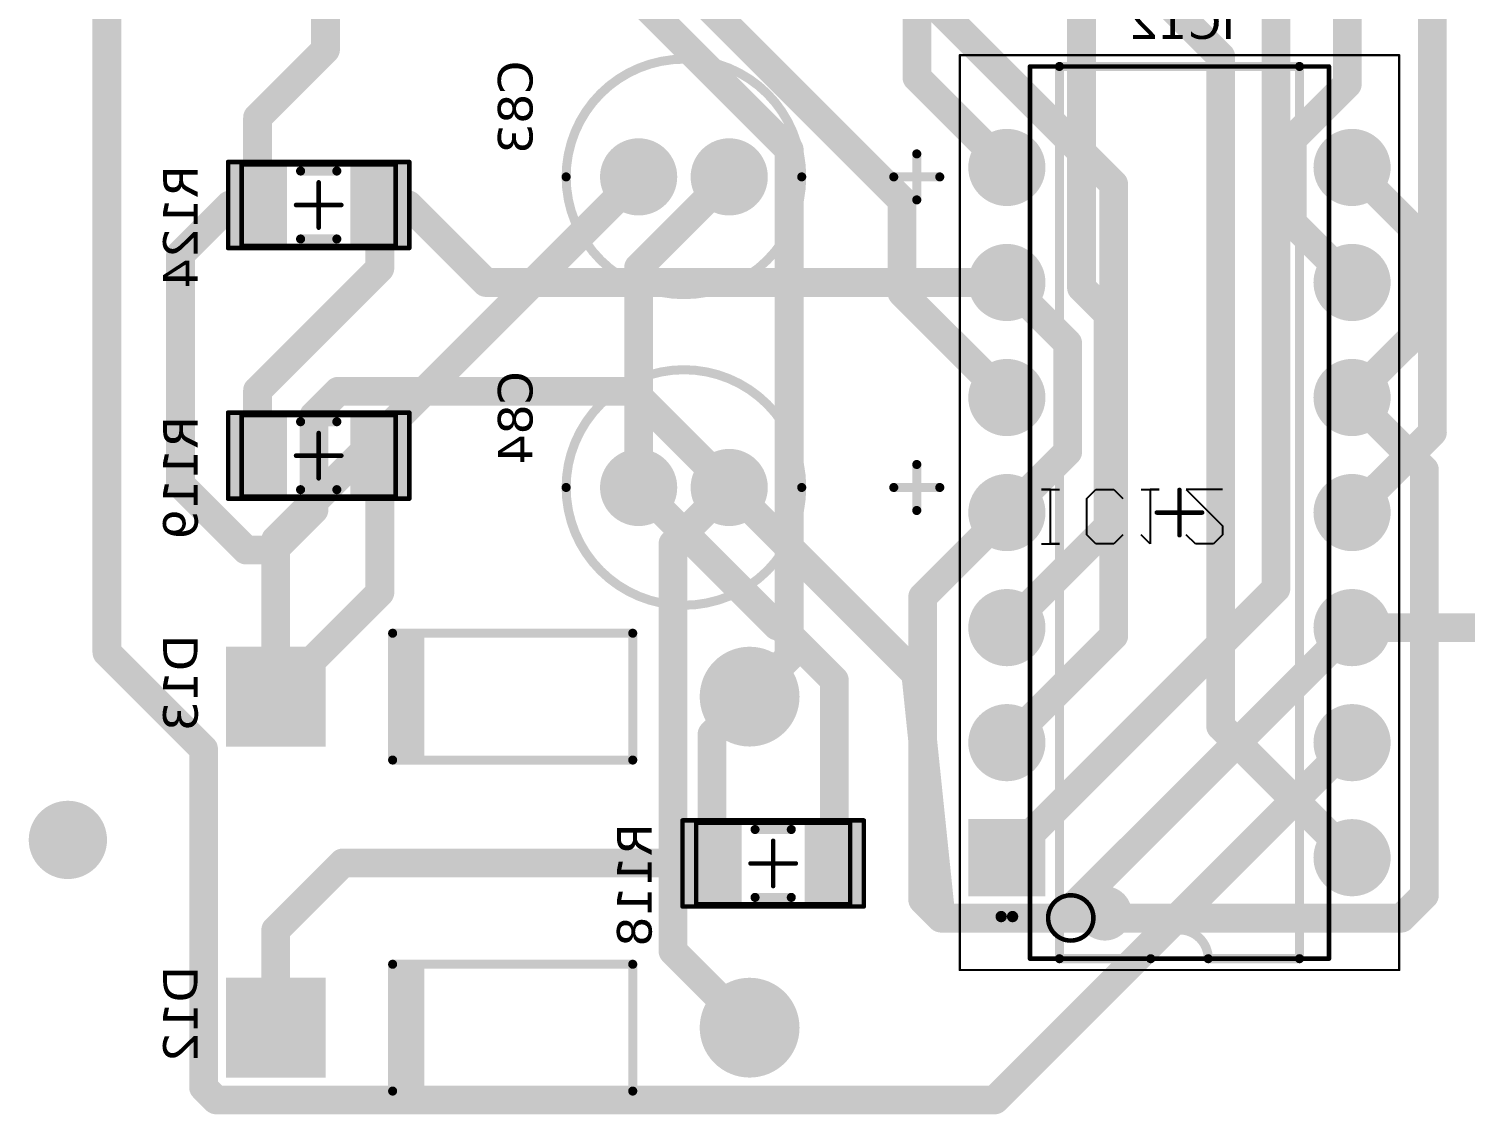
# Model space of a CAD drawing. Header units: millimetres. Extents: x 28 to 434, y 70 to 207.
# Drawn here: x 361.24 to 392.95, y 70.25 to 94.21 of the extents above; entities that cross this region are included whole.
import ezdxf

# ---------------------------------------------------------------- set-up
doc = ezdxf.new("R2010")
doc.units = ezdxf.units.MM
doc.header["$LTSCALE"] = 0.5
doc.layers.get('0').update_dxf_attribs({"color": 250})
for name, color, linetype in [('BottomLayer', 5, 'Continuous'), ('BottomSolder', 6, 'Continuous'), ('Mechanical1', 6, 'Continuous'), ('Mechanical13', 56, 'Continuous'), ('Mechanical15', 56, 'Continuous'), ('MultiLayer', 9, 'Continuous'), ('TopLayer', 1, 'Continuous'), ('TopOverlay', 2, 'Continuous'), ('TopPaste', 8, 'Continuous'), ('TopSolder', 216, 'Continuous')]:
    doc.layers.add(name, color=color, linetype=linetype)
doc.styles.get("Standard").update_dxf_attribs({"font": 'verdana.ttf'})

# ---------------------------------------------------------------- blocks, each defined once
blk = doc.blocks.new('C1206_13')
at = {"layer": 'Mechanical13', "const_width": 0.1}
for points in [[(-1.7, 0.9), (1.7, 0.9)], [(-1.7, 0.9), (-1.7, -0.9)], [(1.7, 0.9), (1.7, -0.9)], [(-1.7, -0.9), (1.7, -0.9)]]:
    blk.add_lwpolyline(points, dxfattribs=at)
at = {"layer": 'Mechanical13', "const_width": 0.05}
for points in [[(-1.725, 0.9, 1), (-1.675, 0.9, 1)], [(-1.725, 0.9, 1), (-1.675, 0.9, 1)], [(1.675, 0.9, 1), (1.725, 0.9, 1)], [(1.675, 0.9, 1), (1.725, 0.9, 1)], [(-1.725, -0.9, 1), (-1.675, -0.9, 1)], [(-1.725, -0.9, 1), (-1.675, -0.9, 1)], [(1.675, -0.9, 1), (1.725, -0.9, 1)], [(1.675, -0.9, 1), (1.725, -0.9, 1)]]:
    blk.add_lwpolyline(points, format="xyb", close=True, dxfattribs=at)
at = {"layer": 'Mechanical15', "const_width": 0.1}
for points in [[(-2, 0.95), (2, 0.95)], [(-2, 0.95), (-2, -0.95)], [(2, 0.95), (2, -0.95)], [(0, 0.5), (0, -0.5)], [(-0.5, 0), (0.5, 0)], [(-2, -0.95), (2, -0.95)]]:
    blk.add_lwpolyline(points, dxfattribs=at)
at = {"layer": 'Mechanical15', "const_width": 0.05}
for points in [[(-2.025, 0.95, 1), (-1.975, 0.95, 1)], [(-2.025, 0.95, 1), (-1.975, 0.95, 1)], [(1.975, 0.95, 1), (2.025, 0.95, 1)], [(1.975, 0.95, 1), (2.025, 0.95, 1)], [(-0.025, 0.5, 1), (0.025, 0.5, 1)], [(-0.525, 0, 1), (-0.475, 0, 1)], [(0.475, 0, 1), (0.525, 0, 1)], [(-0.025, -0.5, 1), (0.025, -0.5, 1)], [(-2.025, -0.95, 1), (-1.975, -0.95, 1)], [(-2.025, -0.95, 1), (-1.975, -0.95, 1)], [(1.975, -0.95, 1), (2.025, -0.95, 1)], [(1.975, -0.95, 1), (2.025, -0.95, 1)]]:
    blk.add_lwpolyline(points, format="xyb", close=True, dxfattribs=at)
at = {"layer": 'TopLayer'}
for points in [[(-0.8, -0.85), (-0.8, 0.85), (-1.9, -0.85), (-1.9, 0.85)], [(1.9, -0.85), (1.9, 0.85), (0.8, -0.85), (0.8, 0.85)]]:
    blk.add_solid(points, dxfattribs=at)
at = {"layer": 'TopOverlay', "const_width": 0.2}
for points in [[(-0.4, 0.75), (0.4, 0.75)], [(-0.4, -0.75), (0.4, -0.75)]]:
    blk.add_lwpolyline(points, dxfattribs=at)
at = {"layer": 'TopOverlay', "const_width": 0.1}
for points in [[(-0.45, 0.75, 1), (-0.35, 0.75, 1)], [(0.35, 0.75, 1), (0.45, 0.75, 1)], [(-0.45, -0.75, 1), (-0.35, -0.75, 1)], [(0.35, -0.75, 1), (0.45, -0.75, 1)]]:
    blk.add_lwpolyline(points, format="xyb", close=True, dxfattribs=at)
at = {"layer": 'TopPaste'}
for points in [[(-0.8, -0.85), (-0.8, 0.85), (-1.9, -0.85), (-1.9, 0.85)], [(1.9, -0.85), (1.9, 0.85), (0.8, -0.85), (0.8, 0.85)]]:
    blk.add_solid(points, dxfattribs=at)
at = {"layer": 'TopSolder'}
for points in [[(-0.698, -0.952), (-0.698, 0.952), (-2.002, -0.952), (-2.002, 0.952)], [(2.002, -0.952), (2.002, 0.952), (0.698, -0.952), (0.698, 0.952)]]:
    blk.add_solid(points, dxfattribs=at)
blk = doc.blocks.new('C1206_18')
at = {"layer": 'Mechanical13', "const_width": 0.1}
for points in [[(-1.7, 0.9), (1.7, 0.9)], [(-1.7, 0.9), (-1.7, -0.9)], [(1.7, 0.9), (1.7, -0.9)], [(-1.7, -0.9), (1.7, -0.9)]]:
    blk.add_lwpolyline(points, dxfattribs=at)
at = {"layer": 'Mechanical13', "const_width": 0.05}
for points in [[(-1.725, 0.9, 1), (-1.675, 0.9, 1)], [(-1.725, 0.9, 1), (-1.675, 0.9, 1)], [(1.675, 0.9, 1), (1.725, 0.9, 1)], [(1.675, 0.9, 1), (1.725, 0.9, 1)], [(-1.725, -0.9, 1), (-1.675, -0.9, 1)], [(-1.725, -0.9, 1), (-1.675, -0.9, 1)], [(1.675, -0.9, 1), (1.725, -0.9, 1)], [(1.675, -0.9, 1), (1.725, -0.9, 1)]]:
    blk.add_lwpolyline(points, format="xyb", close=True, dxfattribs=at)
at = {"layer": 'Mechanical15', "const_width": 0.1}
for points in [[(-2, 0.95), (2, 0.95)], [(-2, 0.95), (-2, -0.95)], [(2, 0.95), (2, -0.95)], [(0, 0.5), (0, -0.5)], [(-0.5, 0), (0.5, 0)], [(-2, -0.95), (2, -0.95)]]:
    blk.add_lwpolyline(points, dxfattribs=at)
at = {"layer": 'Mechanical15', "const_width": 0.05}
for points in [[(-2.025, 0.95, 1), (-1.975, 0.95, 1)], [(-2.025, 0.95, 1), (-1.975, 0.95, 1)], [(1.975, 0.95, 1), (2.025, 0.95, 1)], [(1.975, 0.95, 1), (2.025, 0.95, 1)], [(-0.025, 0.5, 1), (0.025, 0.5, 1)], [(-0.525, 0, 1), (-0.475, 0, 1)], [(0.475, 0, 1), (0.525, 0, 1)], [(-0.025, -0.5, 1), (0.025, -0.5, 1)], [(-2.025, -0.95, 1), (-1.975, -0.95, 1)], [(-2.025, -0.95, 1), (-1.975, -0.95, 1)], [(1.975, -0.95, 1), (2.025, -0.95, 1)], [(1.975, -0.95, 1), (2.025, -0.95, 1)]]:
    blk.add_lwpolyline(points, format="xyb", close=True, dxfattribs=at)
at = {"layer": 'TopLayer'}
for points in [[(-0.8, -0.85), (-0.8, 0.85), (-1.9, -0.85), (-1.9, 0.85)], [(1.9, -0.85), (1.9, 0.85), (0.8, -0.85), (0.8, 0.85)]]:
    blk.add_solid(points, dxfattribs=at)
at = {"layer": 'TopOverlay', "const_width": 0.2}
for points in [[(-0.4, 0.75), (0.4, 0.75)], [(-0.4, -0.75), (0.4, -0.75)]]:
    blk.add_lwpolyline(points, dxfattribs=at)
at = {"layer": 'TopOverlay', "const_width": 0.1}
for points in [[(-0.45, 0.75, 1), (-0.35, 0.75, 1)], [(0.35, 0.75, 1), (0.45, 0.75, 1)], [(-0.45, -0.75, 1), (-0.35, -0.75, 1)], [(0.35, -0.75, 1), (0.45, -0.75, 1)]]:
    blk.add_lwpolyline(points, format="xyb", close=True, dxfattribs=at)
at = {"layer": 'TopPaste'}
for points in [[(-0.8, -0.85), (-0.8, 0.85), (-1.9, -0.85), (-1.9, 0.85)], [(1.9, -0.85), (1.9, 0.85), (0.8, -0.85), (0.8, 0.85)]]:
    blk.add_solid(points, dxfattribs=at)
at = {"layer": 'TopSolder'}
for points in [[(-0.698, -0.952), (-0.698, 0.952), (-2.002, -0.952), (-2.002, 0.952)], [(2.002, -0.952), (2.002, 0.952), (0.698, -0.952), (0.698, 0.952)]]:
    blk.add_solid(points, dxfattribs=at)
blk = doc.blocks.new('C1206_19')
at = {"layer": 'Mechanical13', "const_width": 0.1}
for points in [[(1.7, 0.9), (-1.7, 0.9)], [(-1.7, -0.9), (-1.7, 0.9)], [(1.7, -0.9), (1.7, 0.9)], [(1.7, -0.9), (-1.7, -0.9)]]:
    blk.add_lwpolyline(points, dxfattribs=at)
at = {"layer": 'Mechanical13', "const_width": 0.05}
for points in [[(-1.725, 0.9, 1), (-1.675, 0.9, 1)], [(-1.725, 0.9, 1), (-1.675, 0.9, 1)], [(1.675, 0.9, 1), (1.725, 0.9, 1)], [(1.675, 0.9, 1), (1.725, 0.9, 1)], [(-1.725, -0.9, 1), (-1.675, -0.9, 1)], [(-1.725, -0.9, 1), (-1.675, -0.9, 1)], [(1.675, -0.9, 1), (1.725, -0.9, 1)], [(1.675, -0.9, 1), (1.725, -0.9, 1)]]:
    blk.add_lwpolyline(points, format="xyb", close=True, dxfattribs=at)
at = {"layer": 'Mechanical15', "const_width": 0.1}
for points in [[(2, 0.95), (-2, 0.95)], [(-2, -0.95), (-2, 0.95)], [(2, -0.95), (2, 0.95)], [(0, -0.5), (0, 0.5)], [(0.5, 0), (-0.5, 0)], [(2, -0.95), (-2, -0.95)]]:
    blk.add_lwpolyline(points, dxfattribs=at)
at = {"layer": 'Mechanical15', "const_width": 0.05}
for points in [[(-2.025, 0.95, 1), (-1.975, 0.95, 1)], [(-2.025, 0.95, 1), (-1.975, 0.95, 1)], [(1.975, 0.95, 1), (2.025, 0.95, 1)], [(1.975, 0.95, 1), (2.025, 0.95, 1)], [(-0.025, 0.5, 1), (0.025, 0.5, 1)], [(-0.525, 0, 1), (-0.475, 0, 1)], [(0.475, 0, 1), (0.525, 0, 1)], [(-0.025, -0.5, 1), (0.025, -0.5, 1)], [(-2.025, -0.95, 1), (-1.975, -0.95, 1)], [(-2.025, -0.95, 1), (-1.975, -0.95, 1)], [(1.975, -0.95, 1), (2.025, -0.95, 1)], [(1.975, -0.95, 1), (2.025, -0.95, 1)]]:
    blk.add_lwpolyline(points, format="xyb", close=True, dxfattribs=at)
at = {"layer": 'TopLayer'}
for points in [[(-0.8, -0.85), (-0.8, 0.85), (-1.9, -0.85), (-1.9, 0.85)], [(1.9, -0.85), (1.9, 0.85), (0.8, -0.85), (0.8, 0.85)]]:
    blk.add_solid(points, dxfattribs=at)
at = {"layer": 'TopOverlay', "const_width": 0.2}
for points in [[(0.4, 0.75), (-0.4, 0.75)], [(0.4, -0.75), (-0.4, -0.75)]]:
    blk.add_lwpolyline(points, dxfattribs=at)
at = {"layer": 'TopOverlay', "const_width": 0.1}
for points in [[(-0.45, 0.75, 1), (-0.35, 0.75, 1)], [(0.35, 0.75, 1), (0.45, 0.75, 1)], [(-0.45, -0.75, 1), (-0.35, -0.75, 1)], [(0.35, -0.75, 1), (0.45, -0.75, 1)]]:
    blk.add_lwpolyline(points, format="xyb", close=True, dxfattribs=at)
at = {"layer": 'TopPaste'}
for points in [[(-0.8, -0.85), (-0.8, 0.85), (-1.9, -0.85), (-1.9, 0.85)], [(1.9, -0.85), (1.9, 0.85), (0.8, -0.85), (0.8, 0.85)]]:
    blk.add_solid(points, dxfattribs=at)
at = {"layer": 'TopSolder'}
for points in [[(-0.698, -0.952), (-0.698, 0.952), (-2.002, -0.952), (-2.002, 0.952)], [(2.002, -0.952), (2.002, 0.952), (0.698, -0.952), (0.698, 0.952)]]:
    blk.add_solid(points, dxfattribs=at)
blk = doc.blocks.new('OPAMP_LM339_67')
at = {"layer": 'BottomLayer', "const_width": 0.75}
for points in [[(3.435, 7.62, 1), (4.185, 7.62, 1)], [(-4.185, 5.08, 1), (-3.435, 5.08, 1)], [(3.435, 5.08, 1), (4.185, 5.08, 1)], [(-4.185, 2.54, 1), (-3.435, 2.54, 1)], [(3.435, 2.54, 1), (4.185, 2.54, 1)], [(-4.185, 0, 1), (-3.435, 0, 1)], [(3.435, 0, 1), (4.185, 0, 1)], [(-4.185, -2.54, 1), (-3.435, -2.54, 1)], [(3.435, -2.54, 1), (4.185, -2.54, 1)], [(-4.185, -5.08, 1), (-3.435, -5.08, 1)], [(3.435, -5.08, 1), (4.185, -5.08, 1)], [(-4.185, -7.62, 1), (-3.435, -7.62, 1)], [(3.435, -7.62, 1), (4.185, -7.62, 1)]]:
    blk.add_lwpolyline(points, format="xyb", close=True, dxfattribs=at)
at = {"layer": 'BottomLayer'}
blk.add_solid([(-4.56, 6.87), (-3.06, 6.87), (-4.56, 8.37), (-3.06, 8.37)], dxfattribs=at)
at = {"layer": 'BottomSolder', "const_width": 0.852}
for points in [[(3.384, 7.62, 1), (4.236, 7.62, 1)], [(-4.236, 5.08, 1), (-3.384, 5.08, 1)], [(3.384, 5.08, 1), (4.236, 5.08, 1)], [(-4.236, 2.54, 1), (-3.384, 2.54, 1)], [(3.384, 2.54, 1), (4.236, 2.54, 1)], [(-4.236, 0, 1), (-3.384, 0, 1)], [(3.384, 0, 1), (4.236, 0, 1)], [(-4.236, -2.54, 1), (-3.384, -2.54, 1)], [(3.384, -2.54, 1), (4.236, -2.54, 1)], [(-4.236, -5.08, 1), (-3.384, -5.08, 1)], [(3.384, -5.08, 1), (4.236, -5.08, 1)], [(-4.236, -7.62, 1), (-3.384, -7.62, 1)], [(3.384, -7.62, 1), (4.236, -7.62, 1)]]:
    blk.add_lwpolyline(points, format="xyb", close=True, dxfattribs=at)
at = {"layer": 'BottomSolder'}
blk.add_solid([(-4.662, 6.768), (-2.958, 6.768), (-4.662, 8.472), (-2.958, 8.472)], dxfattribs=at)
at = {"layer": 'Mechanical1'}
for p, q in [((-3.048, 0.692), (-2.648, 0.692)), ((-2.648, 0.692), (-2.848, 0.692)), ((-2.848, 0.692), (-2.848, -0.508)), ((-1.848, 0.692), (-2.048, 0.492)), ((-1.449, 0.692), (-1.848, 0.692)), ((-1.249, 0.492), (-1.449, 0.692)), ((-0.649, 0.692), (-0.849, 0.492)), ((-0.649, -0.508), (-0.649, 0.692)), ((0.351, 0.692), (0.151, 0.492)), ((0.751, 0.692), (0.351, 0.692)), ((0.951, 0.492), (0.751, 0.692)), ((-2.048, 0.492), (-2.048, -0.308)), ((0.951, 0.292), (0.951, 0.492)), ((0.151, -0.508), (0.951, 0.292)), ((-2.048, -0.308), (-1.848, -0.508)), ((-1.449, -0.508), (-1.249, -0.308)), ((-2.848, -0.508), (-3.048, -0.508)), ((-3.048, -0.508), (-2.648, -0.508)), ((-1.848, -0.508), (-1.449, -0.508)), ((-0.849, -0.508), (-0.449, -0.508)), ((-0.449, -0.508), (-0.649, -0.508)), ((0.951, -0.508), (0.151, -0.508))]:
    blk.add_line(p, q, dxfattribs=at)
at = {"layer": 'Mechanical13', "const_width": 0.1}
for points in [[(3.3, 9.85), (-3.3, 9.85)], [(-3.3, -9.85), (-3.3, 9.85)], [(3.3, -9.85), (3.3, 9.85)], [(3.3, -9.85), (-3.3, -9.85)]]:
    blk.add_lwpolyline(points, dxfattribs=at)
at = {"layer": 'Mechanical13'}
for points, const_width in [([(-3.325, 9.85, 1), (-3.275, 9.85, 1)], 0.05), ([(-3.325, 9.85, 1), (-3.275, 9.85, 1)], 0.05), ([(3.275, 9.85, 1), (3.325, 9.85, 1)], 0.05), ([(3.275, 9.85, 1), (3.325, 9.85, 1)], 0.05), ([(-1.9, 8.95, 1), (-2.9, 8.95, 1)], 0.1), ([(-2.925, 8.95, 1), (-2.875, 8.95, 1)], 0.05), ([(-1.925, 8.95, 1), (-1.875, 8.95, 1)], 0.05), ([(-3.325, -9.85, 1), (-3.275, -9.85, 1)], 0.05), ([(-3.325, -9.85, 1), (-3.275, -9.85, 1)], 0.05), ([(3.275, -9.85, 1), (3.325, -9.85, 1)], 0.05), ([(3.275, -9.85, 1), (3.325, -9.85, 1)], 0.05)]:
    blk.add_lwpolyline(points, format="xyb", close=True, dxfattribs=dict(at, const_width=const_width))
at = {"layer": 'Mechanical15'}
for points, const_width in [([(4.85, 10.1), (-4.85, 10.1)], 0.05), ([(-4.85, -10.1), (-4.85, 10.1)], 0.05), ([(4.85, -10.1), (4.85, 10.1)], 0.05), ([(0, -0.5), (0, 0.5)], 0.1), ([(0.5, 0), (-0.5, 0)], 0.1), ([(4.85, -10.1), (-4.85, -10.1)], 0.05)]:
    blk.add_lwpolyline(points, dxfattribs=dict(at, const_width=const_width))
for points, const_width in [([(-4.862, 10.1, 1), (-4.837, 10.1, 1)], 0.025), ([(-4.862, 10.1, 1), (-4.837, 10.1, 1)], 0.025), ([(4.837, 10.1, 1), (4.862, 10.1, 1)], 0.025), ([(4.837, 10.1, 1), (4.862, 10.1, 1)], 0.025), ([(-0.025, 0.5, 1), (0.025, 0.5, 1)], 0.05), ([(-0.525, 0, 1), (-0.475, 0, 1)], 0.05), ([(0.475, 0, 1), (0.525, 0, 1)], 0.05), ([(-0.025, -0.5, 1), (0.025, -0.5, 1)], 0.05), ([(-4.862, -10.1, 1), (-4.837, -10.1, 1)], 0.025), ([(-4.862, -10.1, 1), (-4.837, -10.1, 1)], 0.025), ([(4.837, -10.1, 1), (4.862, -10.1, 1)], 0.025), ([(4.837, -10.1, 1), (4.862, -10.1, 1)], 0.025)]:
    blk.add_lwpolyline(points, format="xyb", close=True, dxfattribs=dict(at, const_width=const_width))
at = {"layer": 'MultiLayer', "const_width": 0.75}
for points in [[(3.435, 7.62, 1), (4.185, 7.62, 1)], [(-4.185, 5.08, 1), (-3.435, 5.08, 1)], [(3.435, 5.08, 1), (4.185, 5.08, 1)], [(-4.185, 2.54, 1), (-3.435, 2.54, 1)], [(3.435, 2.54, 1), (4.185, 2.54, 1)], [(-4.185, 0, 1), (-3.435, 0, 1)], [(3.435, 0, 1), (4.185, 0, 1)], [(-4.185, -2.54, 1), (-3.435, -2.54, 1)], [(3.435, -2.54, 1), (4.185, -2.54, 1)], [(-4.185, -5.08, 1), (-3.435, -5.08, 1)], [(3.435, -5.08, 1), (4.185, -5.08, 1)], [(-4.185, -7.62, 1), (-3.435, -7.62, 1)], [(3.435, -7.62, 1), (4.185, -7.62, 1)]]:
    blk.add_lwpolyline(points, format="xyb", close=True, dxfattribs=at)
at = {"layer": 'MultiLayer'}
blk.add_solid([(-4.56, 6.87), (-3.06, 6.87), (-4.56, 8.37), (-3.06, 8.37)], dxfattribs=at)
at = {"layer": 'TopLayer', "const_width": 0.75}
for points in [[(3.435, 7.62, 1), (4.185, 7.62, 1)], [(-4.185, 5.08, 1), (-3.435, 5.08, 1)], [(3.435, 5.08, 1), (4.185, 5.08, 1)], [(-4.185, 2.54, 1), (-3.435, 2.54, 1)], [(3.435, 2.54, 1), (4.185, 2.54, 1)], [(-4.185, 0, 1), (-3.435, 0, 1)], [(3.435, 0, 1), (4.185, 0, 1)], [(-4.185, -2.54, 1), (-3.435, -2.54, 1)], [(3.435, -2.54, 1), (4.185, -2.54, 1)], [(-4.185, -5.08, 1), (-3.435, -5.08, 1)], [(3.435, -5.08, 1), (4.185, -5.08, 1)], [(-4.185, -7.62, 1), (-3.435, -7.62, 1)], [(3.435, -7.62, 1), (4.185, -7.62, 1)]]:
    blk.add_lwpolyline(points, format="xyb", close=True, dxfattribs=at)
at = {"layer": 'TopLayer'}
blk.add_solid([(-4.56, 6.87), (-3.06, 6.87), (-4.56, 8.37), (-3.06, 8.37)], dxfattribs=at)
at = {"layer": 'TopOverlay', "const_width": 0.2}
for points in [[(-0.635, 9.85), (-2.65, 9.85)], [(-2.65, -9.85), (-2.65, 9.85)], [(2.65, 9.85), (0.635, 9.85)], [(2.65, -9.85), (2.65, 9.85)], [(2.65, -9.85), (-2.65, -9.85)]]:
    blk.add_lwpolyline(points, dxfattribs=at)
at = {"layer": 'TopOverlay'}
for points, const_width in [([(-2.7, 9.85, 1), (-2.6, 9.85, 1)], 0.1), ([(-2.7, 9.85, 1), (-2.6, 9.85, 1)], 0.1), ([(-0.685, 9.85, 1), (-0.585, 9.85, 1)], 0.1), ([(-0.685, 9.85, 1), (-0.585, 9.85, 1)], 0.1), ([(0.585, 9.85, 1), (0.685, 9.85, 1)], 0.1), ([(0.585, 9.85, 1), (0.685, 9.85, 1)], 0.1), ([(2.6, 9.85, 1), (2.7, 9.85, 1)], 0.1), ([(2.6, 9.85, 1), (2.7, 9.85, 1)], 0.1), ([(-1.35, 8.85, 1), (-1.95, 8.85, 1)], 0.6), ([(-3.685, 8.92, 1), (-3.935, 8.92, 1)], 0.25), ([(-3.998, 8.92, 1), (-3.873, 8.92, 1)], 0.125), ([(-3.747, 8.92, 1), (-3.622, 8.92, 1)], 0.125), ([(-2.1, 8.85, 1), (-1.8, 8.85, 1)], 0.3), ([(-1.5, 8.85, 1), (-1.2, 8.85, 1)], 0.3), ([(-2.7, -9.85, 1), (-2.6, -9.85, 1)], 0.1), ([(-2.7, -9.85, 1), (-2.6, -9.85, 1)], 0.1), ([(2.6, -9.85, 1), (2.7, -9.85, 1)], 0.1), ([(2.6, -9.85, 1), (2.7, -9.85, 1)], 0.1)]:
    blk.add_lwpolyline(points, format="xyb", close=True, dxfattribs=dict(at, const_width=const_width))
at = {"layer": 'TopOverlay', "const_width": 0.2}
blk.add_lwpolyline([(0.635, 9.85, -1), (-0.635, 9.85)], format="xyb", dxfattribs=at)
at = {"layer": 'TopSolder', "const_width": 0.852}
for points in [[(3.384, 7.62, 1), (4.236, 7.62, 1)], [(-4.236, 5.08, 1), (-3.384, 5.08, 1)], [(3.384, 5.08, 1), (4.236, 5.08, 1)], [(-4.236, 2.54, 1), (-3.384, 2.54, 1)], [(3.384, 2.54, 1), (4.236, 2.54, 1)], [(-4.236, 0, 1), (-3.384, 0, 1)], [(3.384, 0, 1), (4.236, 0, 1)], [(-4.236, -2.54, 1), (-3.384, -2.54, 1)], [(3.384, -2.54, 1), (4.236, -2.54, 1)], [(-4.236, -5.08, 1), (-3.384, -5.08, 1)], [(3.384, -5.08, 1), (4.236, -5.08, 1)], [(-4.236, -7.62, 1), (-3.384, -7.62, 1)], [(3.384, -7.62, 1), (4.236, -7.62, 1)]]:
    blk.add_lwpolyline(points, format="xyb", close=True, dxfattribs=at)
at = {"layer": 'TopSolder'}
blk.add_solid([(-4.662, 6.768), (-2.958, 6.768), (-4.662, 8.472), (-2.958, 8.472)], dxfattribs=at)
blk = doc.blocks.new('DO_41_77')
at = {"layer": 'BottomLayer', "const_width": 1}
blk.add_lwpolyline([(-5.73, 0, 1), (-4.73, 0, 1)], format="xyb", close=True, dxfattribs=at)
at = {"layer": 'BottomLayer'}
blk.add_solid([(4.23, -1), (6.23, -1), (4.23, 1), (6.23, 1)], dxfattribs=at)
at = {"layer": 'BottomSolder', "const_width": 1.102}
blk.add_lwpolyline([(-5.781, 0, 1), (-4.679, 0, 1)], format="xyb", close=True, dxfattribs=at)
at = {"layer": 'BottomSolder'}
blk.add_solid([(4.128, -1.102), (6.332, -1.102), (4.128, 1.102), (6.332, 1.102)], dxfattribs=at)
at = {"layer": 'MultiLayer', "const_width": 1}
blk.add_lwpolyline([(-5.73, 0, 1), (-4.73, 0, 1)], format="xyb", close=True, dxfattribs=at)
at = {"layer": 'MultiLayer'}
blk.add_solid([(4.23, -1), (6.23, -1), (4.23, 1), (6.23, 1)], dxfattribs=at)
at = {"layer": 'TopLayer', "const_width": 1}
blk.add_lwpolyline([(-5.73, 0, 1), (-4.73, 0, 1)], format="xyb", close=True, dxfattribs=at)
at = {"layer": 'TopLayer'}
blk.add_solid([(4.23, -1), (6.23, -1), (4.23, 1), (6.23, 1)], dxfattribs=at)
at = {"layer": 'TopOverlay', "const_width": 0.2}
for points in [[(-2.65, 1.4), (-2.65, -1.4)], [(-2.65, 1.4), (2.65, 1.4)], [(-2.65, -1.4), (2.65, -1.4)]]:
    blk.add_lwpolyline(points, dxfattribs=at)
at = {"layer": 'TopOverlay', "const_width": 0.1}
for points in [[(-2.7, 1.4, 1), (-2.6, 1.4, 1)], [(-2.7, 1.4, 1), (-2.6, 1.4, 1)], [(2.6, 1.4, 1), (2.7, 1.4, 1)], [(-2.7, -1.4, 1), (-2.6, -1.4, 1)], [(-2.7, -1.4, 1), (-2.6, -1.4, 1)], [(2.6, -1.4, 1), (2.7, -1.4, 1)]]:
    blk.add_lwpolyline(points, format="xyb", close=True, dxfattribs=at)
at = {"layer": 'TopOverlay'}
blk.add_solid([(1.95, -1.403), (2.75, -1.403), (1.95, 1.397), (2.75, 1.397)], dxfattribs=at)
at = {"layer": 'TopSolder', "const_width": 1.102}
blk.add_lwpolyline([(-5.781, 0, 1), (-4.679, 0, 1)], format="xyb", close=True, dxfattribs=at)
at = {"layer": 'TopSolder'}
blk.add_solid([(4.128, -1.102), (6.332, -1.102), (4.128, 1.102), (6.332, 1.102)], dxfattribs=at)
blk = doc.blocks.new('DO_41_78')
at = {"layer": 'BottomLayer', "const_width": 1}
blk.add_lwpolyline([(-5.73, 0, 1), (-4.73, 0, 1)], format="xyb", close=True, dxfattribs=at)
at = {"layer": 'BottomLayer'}
blk.add_solid([(4.23, -1), (6.23, -1), (4.23, 1), (6.23, 1)], dxfattribs=at)
at = {"layer": 'BottomSolder', "const_width": 1.102}
blk.add_lwpolyline([(-5.781, 0, 1), (-4.679, 0, 1)], format="xyb", close=True, dxfattribs=at)
at = {"layer": 'BottomSolder'}
blk.add_solid([(4.128, -1.102), (6.332, -1.102), (4.128, 1.102), (6.332, 1.102)], dxfattribs=at)
at = {"layer": 'MultiLayer', "const_width": 1}
blk.add_lwpolyline([(-5.73, 0, 1), (-4.73, 0, 1)], format="xyb", close=True, dxfattribs=at)
at = {"layer": 'MultiLayer'}
blk.add_solid([(4.23, -1), (6.23, -1), (4.23, 1), (6.23, 1)], dxfattribs=at)
at = {"layer": 'TopLayer', "const_width": 1}
blk.add_lwpolyline([(-5.73, 0, 1), (-4.73, 0, 1)], format="xyb", close=True, dxfattribs=at)
at = {"layer": 'TopLayer'}
blk.add_solid([(4.23, -1), (6.23, -1), (4.23, 1), (6.23, 1)], dxfattribs=at)
at = {"layer": 'TopOverlay', "const_width": 0.2}
for points in [[(-2.65, 1.4), (-2.65, -1.4)], [(-2.65, 1.4), (2.65, 1.4)], [(-2.65, -1.4), (2.65, -1.4)]]:
    blk.add_lwpolyline(points, dxfattribs=at)
at = {"layer": 'TopOverlay', "const_width": 0.1}
for points in [[(-2.7, 1.4, 1), (-2.6, 1.4, 1)], [(-2.7, 1.4, 1), (-2.6, 1.4, 1)], [(2.6, 1.4, 1), (2.7, 1.4, 1)], [(-2.7, -1.4, 1), (-2.6, -1.4, 1)], [(-2.7, -1.4, 1), (-2.6, -1.4, 1)], [(2.6, -1.4, 1), (2.7, -1.4, 1)]]:
    blk.add_lwpolyline(points, format="xyb", close=True, dxfattribs=at)
at = {"layer": 'TopOverlay'}
blk.add_solid([(1.95, -1.403), (2.75, -1.403), (1.95, 1.397), (2.75, 1.397)], dxfattribs=at)
at = {"layer": 'TopSolder', "const_width": 1.102}
blk.add_lwpolyline([(-5.781, 0, 1), (-4.679, 0, 1)], format="xyb", close=True, dxfattribs=at)
at = {"layer": 'TopSolder'}
blk.add_solid([(4.128, -1.102), (6.332, -1.102), (4.128, 1.102), (6.332, 1.102)], dxfattribs=at)
blk = doc.blocks.new('CAPACITOR_47UF_86')
at = {"layer": 'BottomLayer', "const_width": 0.75}
for points in [[(-0.375, 0, 1), (0.375, 0, 1)], [(1.625, 0, 1), (2.375, 0, 1)]]:
    blk.add_lwpolyline(points, format="xyb", close=True, dxfattribs=at)
at = {"layer": 'BottomSolder', "const_width": 0.852}
for points in [[(-0.426, 0, 1), (0.426, 0, 1)], [(1.574, 0, 1), (2.426, 0, 1)]]:
    blk.add_lwpolyline(points, format="xyb", close=True, dxfattribs=at)
at = {"layer": 'MultiLayer', "const_width": 0.75}
for points in [[(-0.375, 0, 1), (0.375, 0, 1)], [(1.625, 0, 1), (2.375, 0, 1)]]:
    blk.add_lwpolyline(points, format="xyb", close=True, dxfattribs=at)
at = {"layer": 'TopLayer', "const_width": 0.75}
for points in [[(-0.375, 0, 1), (0.375, 0, 1)], [(1.625, 0, 1), (2.375, 0, 1)]]:
    blk.add_lwpolyline(points, format="xyb", close=True, dxfattribs=at)
at = {"layer": 'TopOverlay'}
for points, const_width in [([(3.6, 0, 1), (-1.6, 0, 1)], 0.2), ([(6.09, 0.508, 1), (6.19, 0.508, 1)], 0.1), ([(-1.65, 0, 1), (-1.55, 0, 1)], 0.1), ([(3.55, 0, 1), (3.65, 0, 1)], 0.1), ([(5.582, 0, 1), (5.682, 0, 1)], 0.1), ([(6.598, 0, 1), (6.698, 0, 1)], 0.1), ([(6.09, -0.508, 1), (6.19, -0.508, 1)], 0.1)]:
    blk.add_lwpolyline(points, format="xyb", close=True, dxfattribs=dict(at, const_width=const_width))
at = {"layer": 'TopOverlay', "const_width": 0.2}
for points in [[(6.14, -0.508), (6.14, 0.508)], [(6.648, 0), (5.632, 0)]]:
    blk.add_lwpolyline(points, dxfattribs=at)
at = {"layer": 'TopSolder', "const_width": 0.852}
for points in [[(-0.426, 0, 1), (0.426, 0, 1)], [(1.574, 0, 1), (2.426, 0, 1)]]:
    blk.add_lwpolyline(points, format="xyb", close=True, dxfattribs=at)
blk = doc.blocks.new('CAPACITOR_47UF_87')
at = {"layer": 'BottomLayer', "const_width": 0.75}
for points in [[(-0.375, 0, 1), (0.375, 0, 1)], [(1.625, 0, 1), (2.375, 0, 1)]]:
    blk.add_lwpolyline(points, format="xyb", close=True, dxfattribs=at)
at = {"layer": 'BottomSolder', "const_width": 0.852}
for points in [[(-0.426, 0, 1), (0.426, 0, 1)], [(1.574, 0, 1), (2.426, 0, 1)]]:
    blk.add_lwpolyline(points, format="xyb", close=True, dxfattribs=at)
at = {"layer": 'MultiLayer', "const_width": 0.75}
for points in [[(-0.375, 0, 1), (0.375, 0, 1)], [(1.625, 0, 1), (2.375, 0, 1)]]:
    blk.add_lwpolyline(points, format="xyb", close=True, dxfattribs=at)
at = {"layer": 'TopLayer', "const_width": 0.75}
for points in [[(-0.375, 0, 1), (0.375, 0, 1)], [(1.625, 0, 1), (2.375, 0, 1)]]:
    blk.add_lwpolyline(points, format="xyb", close=True, dxfattribs=at)
at = {"layer": 'TopOverlay'}
for points, const_width in [([(3.6, 0, 1), (-1.6, 0, 1)], 0.2), ([(6.09, 0.508, 1), (6.19, 0.508, 1)], 0.1), ([(-1.65, 0, 1), (-1.55, 0, 1)], 0.1), ([(3.55, 0, 1), (3.65, 0, 1)], 0.1), ([(5.582, 0, 1), (5.682, 0, 1)], 0.1), ([(6.598, 0, 1), (6.698, 0, 1)], 0.1), ([(6.09, -0.508, 1), (6.19, -0.508, 1)], 0.1)]:
    blk.add_lwpolyline(points, format="xyb", close=True, dxfattribs=dict(at, const_width=const_width))
at = {"layer": 'TopOverlay', "const_width": 0.2}
for points in [[(6.14, -0.508), (6.14, 0.508)], [(6.648, 0), (5.632, 0)]]:
    blk.add_lwpolyline(points, dxfattribs=at)
at = {"layer": 'TopSolder', "const_width": 0.852}
for points in [[(-0.426, 0, 1), (0.426, 0, 1)], [(1.574, 0, 1), (2.426, 0, 1)]]:
    blk.add_lwpolyline(points, format="xyb", close=True, dxfattribs=at)
blk = doc.blocks.new('summing_circuit_1')
at = {"layer": 'BottomLayer'}
for points, const_width in [([(156.819, 109.7, 1), (157.581, 109.7, 1)], 0.762), ([(150.412, 105.111, 1), (150.729, 105.111, 1)], 0.318), ([(150.412, 105.111, 1), (150.729, 105.111, 1)], 0.318), ([(153.879, 105.111, 1), (154.196, 105.111, 1)], 0.318), ([(142.402, 97.101, 1), (142.72, 97.101, 1)], 0.318), ([(144.402, 97.101, 1), (144.72, 97.101, 1)], 0.318), ([(144.402, 97.101, 1), (144.72, 97.101, 1)], 0.318), ([(149.26, 97.101, 1), (149.578, 97.101, 1)], 0.318), ([(150.501, 96.342, 1), (150.819, 96.342, 1)], 0.318), ([(150.501, 96.342, 1), (150.819, 96.342, 1)], 0.318), ([(159.496, 96.342, 1), (159.814, 96.342, 1)], 0.318), ([(159.496, 96.342, 1), (159.814, 96.342, 1)], 0.318), ([(142.402, 95.101, 1), (142.72, 95.101, 1)], 0.318), ([(149.26, 95.101, 1), (149.578, 95.101, 1)], 0.318), ([(153.879, 94.651, 1), (154.196, 94.651, 1)], 0.318), ([(161.188, 94.651, 1), (161.505, 94.651, 1)], 0.318), ([(141.802, 93.777, 1), (142.119, 93.777, 1)], 0.318), ([(141.802, 93.777, 1), (142.119, 93.777, 1)], 0.318), ([(153.004, 93.777, 1), (153.322, 93.777, 1)], 0.318), ([(153.004, 93.777, 1), (153.322, 93.777, 1)], 0.318), ([(142.919, 91.288, 1), (143.237, 91.288, 1)], 0.318), ([(142.919, 91.288, 1), (143.237, 91.288, 1)], 0.318), ([(144.959, 91.288, 1), (145.276, 91.288, 1)], 0.318), ([(144.959, 91.288, 1), (145.276, 91.288, 1)], 0.318), ([(140.209, 90.957, 1), (140.526, 90.957, 1)], 0.318), ([(140.209, 90.957, 1), (140.526, 90.957, 1)], 0.318), ([(151.674, 90.83, 1), (151.991, 90.83, 1)], 0.318), ([(151.674, 90.83, 1), (151.991, 90.83, 1)], 0.318), ([(158.363, 90.83, 1), (158.68, 90.83, 1)], 0.318), ([(158.363, 90.83, 1), (158.68, 90.83, 1)], 0.318), ([(158.769, 90.424, 1), (159.087, 90.424, 1)], 0.318), ([(158.769, 90.424, 1), (159.087, 90.424, 1)], 0.318), ([(142.195, 88.972, 1), (142.512, 88.972, 1)], 0.318), ([(144.735, 88.972, 1), (145.052, 88.972, 1)], 0.318), ([(147.275, 88.972, 1), (147.592, 88.972, 1)], 0.318), ([(149.815, 88.972, 1), (150.132, 88.972, 1)], 0.318), ([(149.815, 88.972, 1), (150.132, 88.972, 1)], 0.318), ([(152.355, 88.972, 1), (152.672, 88.972, 1)], 0.318), ([(146.076, 87.63, 1), (146.394, 87.63, 1)], 0.318), ([(146.076, 87.63, 1), (146.394, 87.63, 1)], 0.318), ([(148.473, 87.63, 1), (148.791, 87.63, 1)], 0.318), ([(148.473, 87.63, 1), (148.791, 87.63, 1)], 0.318), ([(144.85, 87.325, 1), (145.167, 87.325, 1)], 0.318), ([(144.85, 87.325, 1), (145.167, 87.325, 1)], 0.318), ([(145.434, 86.741, 1), (145.752, 86.741, 1)], 0.318), ([(145.434, 86.741, 1), (145.752, 86.741, 1)], 0.318), ([(150.124, 86.741, 1), (150.442, 86.741, 1)], 0.318), ([(150.124, 86.741, 1), (150.442, 86.741, 1)], 0.318), ([(139.744, 84.252, 1), (140.062, 84.252, 1)], 0.318), ([(139.744, 84.252, 1), (140.062, 84.252, 1)], 0.318), ([(154.534, 84.252, 1), (154.852, 84.252, 1)], 0.318), ([(154.534, 84.252, 1), (154.852, 84.252, 1)], 0.318), ([(141.573, 82.673, 1), (141.891, 82.673, 1)], 0.318), ([(141.573, 82.673, 1), (141.891, 82.673, 1)], 0.318), ([(143.413, 82.673, 1), (143.731, 82.673, 1)], 0.318), ([(143.413, 82.673, 1), (143.731, 82.673, 1)], 0.318), ([(140.358, 81.458, 1), (140.675, 81.458, 1)], 0.318), ([(140.358, 81.458, 1), (140.675, 81.458, 1)], 0.318), ([(142.195, 81.352, 1), (142.512, 81.352, 1)], 0.318), ([(144.735, 81.352, 1), (145.052, 81.352, 1)], 0.318), ([(147.275, 81.352, 1), (147.592, 81.352, 1)], 0.318), ([(147.275, 81.352, 1), (147.592, 81.352, 1)], 0.318), ([(157.435, 81.352, 1), (157.752, 81.352, 1)], 0.318), ([(158.769, 80.264, 1), (159.087, 80.264, 1)], 0.318), ([(158.769, 80.264, 1), (159.087, 80.264, 1)], 0.318), ([(143.536, 80.01, 1), (143.854, 80.01, 1)], 0.318), ([(143.536, 80.01, 1), (143.854, 80.01, 1)], 0.318), ([(145.933, 80.01, 1), (146.251, 80.01, 1)], 0.318), ([(145.933, 80.01, 1), (146.251, 80.01, 1)], 0.318), ([(148.87, 79.756, 1), (149.188, 79.756, 1)], 0.318), ([(148.87, 79.756, 1), (149.188, 79.756, 1)], 0.318), ([(158.261, 79.756, 1), (158.579, 79.756, 1)], 0.318), ([(158.261, 79.756, 1), (158.579, 79.756, 1)], 0.318)]:
    blk.add_lwpolyline(points, format="xyb", close=True, dxfattribs=dict(at, const_width=const_width))
at = {"layer": 'BottomLayer', "const_width": 0.635}
for points in [[(142.561, 97.101), (150.571, 105.111)], [(150.571, 105.111), (154.037, 105.111)], [(138.049, 97.688), (141.961, 93.777)], [(142.561, 95.101), (144.561, 97.101)], [(144.561, 97.101), (149.419, 97.101)], [(149.419, 95.101), (150.66, 96.342)], [(150.66, 96.342), (159.655, 96.342)], [(159.655, 96.342), (161.346, 94.651)], [(138.466, 95.9), (143.078, 91.288)], [(153.163, 93.777), (154.037, 94.651)], [(141.961, 93.777), (153.163, 93.777)], [(143.078, 91.288), (145.117, 91.288)], [(145.117, 91.288), (147.433, 88.972)], [(132, 90.957), (140.368, 90.957)], [(140.368, 90.957), (142.353, 88.972)], [(149.973, 88.972), (151.832, 90.83)], [(151.832, 90.83), (158.521, 90.83)], [(158.521, 90.83), (158.928, 90.424)], [(158.928, 80.264), (158.928, 90.424)], [(144.893, 88.972), (146.235, 87.63)], [(148.632, 87.63), (149.973, 88.972)], [(150.283, 86.741), (152.513, 88.972)], [(146.235, 87.63), (148.632, 87.63)], [(138.087, 87.325), (145.009, 87.325)], [(145.009, 87.325), (145.593, 86.741)], [(137.455, 86.7), (139.903, 84.252)], [(145.593, 86.741), (150.283, 86.741)], [(139.903, 84.252), (154.693, 84.252)], [(154.693, 84.252), (157.593, 81.352)], [(140.517, 81.458), (141.732, 82.673)], [(141.732, 82.673), (143.572, 82.673)], [(143.572, 82.673), (144.893, 81.352)], [(110.642, 81.458), (140.517, 81.458)], [(142.353, 81.352), (143.695, 80.01)], [(146.092, 80.01), (147.433, 81.352)], [(147.433, 81.352), (149.029, 79.756)], [(158.42, 79.756), (158.928, 80.264)], [(143.695, 80.01), (146.092, 80.01)], [(149.029, 79.756), (158.42, 79.756)]]:
    blk.add_lwpolyline(points, dxfattribs=at)
at = {"layer": 'BottomSolder', "const_width": 0.864}
blk.add_lwpolyline([(156.768, 109.7, 1), (157.632, 109.7, 1)], format="xyb", close=True, dxfattribs=at)
at = {"layer": 'MultiLayer', "const_width": 0.762}
blk.add_lwpolyline([(156.819, 109.7, 1), (157.581, 109.7, 1)], format="xyb", close=True, dxfattribs=at)
at = {"layer": 'TopLayer'}
for points, const_width in [([(156.819, 109.7, 1), (157.581, 109.7, 1)], 0.762), ([(152.902, 108.839, 1), (153.219, 108.839, 1)], 0.318), ([(152.902, 108.839, 1), (153.219, 108.839, 1)], 0.318), ([(144.113, 107.213, 1), (144.431, 107.213, 1)], 0.318), ([(144.113, 107.213, 1), (144.431, 107.213, 1)], 0.318), ([(149.193, 107.213, 1), (149.511, 107.213, 1)], 0.318), ([(149.193, 107.213, 1), (149.511, 107.213, 1)], 0.318), ([(155.035, 106.705, 1), (155.353, 106.705, 1)], 0.318), ([(155.035, 106.705, 1), (155.353, 106.705, 1)], 0.318), ([(162.503, 106.705, 1), (162.82, 106.705, 1)], 0.318), ([(162.503, 106.705, 1), (162.82, 106.705, 1)], 0.318), ([(162.782, 106.426, 1), (163.1, 106.426, 1)], 0.318), ([(162.782, 106.426, 1), (163.1, 106.426, 1)], 0.318), ([(143.023, 106.124, 1), (143.341, 106.124, 1)], 0.318), ([(143.023, 106.124, 1), (143.341, 106.124, 1)], 0.318), ([(150.641, 105.766, 1), (150.959, 105.766, 1)], 0.318), ([(150.641, 105.766, 1), (150.959, 105.766, 1)], 0.318), ([(141.092, 105.513, 1), (141.409, 105.513, 1)], 0.318), ([(141.092, 105.513, 1), (141.409, 105.513, 1)], 0.318), ([(143.023, 105.513, 1), (143.341, 105.513, 1)], 0.318), ([(143.023, 105.513, 1), (143.341, 105.513, 1)], 0.318), ([(147.118, 105.513, 1), (147.436, 105.513, 1)], 0.318), ([(147.118, 105.513, 1), (147.436, 105.513, 1)], 0.318), ([(148.558, 105.513, 1), (148.875, 105.513, 1)], 0.318), ([(150.641, 105.156, 1), (150.959, 105.156, 1)], 0.318), ([(150.641, 105.156, 1), (150.959, 105.156, 1)], 0.318), ([(153.879, 105.111, 1), (154.196, 105.111, 1)], 0.318), ([(159.029, 105.111, 1), (159.346, 105.111, 1)], 0.318), ([(159.029, 105.111, 1), (159.346, 105.111, 1)], 0.318), ([(161.188, 105.111, 1), (161.505, 105.111, 1)], 0.318), ([(139.592, 104.013, 1), (139.91, 104.013, 1)], 0.318), ([(139.592, 104.013, 1), (139.91, 104.013, 1)], 0.318), ([(147.669, 104.267, 1), (147.987, 104.267, 1)], 0.318), ([(147.669, 104.267, 1), (147.987, 104.267, 1)], 0.318), ([(149.752, 104.267, 1), (150.07, 104.267, 1)], 0.318), ([(149.752, 104.267, 1), (150.07, 104.267, 1)], 0.318), ([(147.136, 103.734, 1), (147.453, 103.734, 1)], 0.318), ([(147.136, 103.734, 1), (147.453, 103.734, 1)], 0.318), ([(157.55, 103.632, 1), (157.867, 103.632, 1)], 0.318), ([(157.55, 103.632, 1), (157.867, 103.632, 1)], 0.318), ([(143.021, 102.813, 1), (143.339, 102.813, 1)], 0.318), ([(143.021, 102.813, 1), (143.339, 102.813, 1)], 0.318), ([(143.023, 102.813, 1), (143.341, 102.813, 1)], 0.318), ([(143.023, 102.813, 1), (143.341, 102.813, 1)], 0.318), ([(144.418, 102.813, 1), (144.736, 102.813, 1)], 0.318), ([(144.418, 102.813, 1), (144.736, 102.813, 1)], 0.318), ([(148.558, 102.813, 1), (148.875, 102.813, 1)], 0.318), ([(151.58, 102.813, 1), (151.898, 102.813, 1)], 0.318), ([(151.58, 102.813, 1), (151.898, 102.813, 1)], 0.318), ([(143.021, 102.184, 1), (143.339, 102.184, 1)], 0.318), ([(143.021, 102.184, 1), (143.339, 102.184, 1)], 0.318), ([(144.735, 100.471, 1), (145.052, 100.471, 1)], 0.318), ([(144.735, 100.471, 1), (145.052, 100.471, 1)], 0.318), ([(147.136, 97.226, 1), (147.453, 97.226, 1)], 0.318), ([(147.136, 97.226, 1), (147.453, 97.226, 1)], 0.318), ([(149.26, 97.101, 1), (149.578, 97.101, 1)], 0.318), ([(154.709, 95.481, 1), (155.026, 95.481, 1)], 0.318), ([(154.709, 95.481, 1), (155.026, 95.481, 1)], 0.318), ([(157.55, 95.481, 1), (157.867, 95.481, 1)], 0.318), ([(157.55, 95.481, 1), (157.867, 95.481, 1)], 0.318), ([(157.55, 95.481, 1), (157.867, 95.481, 1)], 0.318), ([(157.562, 95.481, 1), (157.879, 95.481, 1)], 0.318), ([(149.26, 95.101, 1), (149.578, 95.101, 1)], 0.318), ([(149.26, 95.101, 1), (149.578, 95.101, 1)], 0.318), ([(153.879, 94.651, 1), (154.196, 94.651, 1)], 0.318), ([(152.317, 94.044, 1), (152.635, 94.044, 1)], 0.318), ([(152.317, 94.044, 1), (152.635, 94.044, 1)], 0.318), ([(152.317, 93.98, 1), (152.635, 93.98, 1)], 0.318), ([(152.317, 93.98, 1), (152.635, 93.98, 1)], 0.318), ([(153.516, 92.781, 1), (153.834, 92.781, 1)], 0.318), ([(153.516, 92.781, 1), (153.834, 92.781, 1)], 0.318), ([(157.562, 92.781, 1), (157.879, 92.781, 1)], 0.318), ([(153.379, 90.983, 1), (153.696, 90.983, 1)], 0.318), ([(153.379, 90.983, 1), (153.696, 90.983, 1)], 0.318), ([(158.769, 90.424, 1), (159.087, 90.424, 1)], 0.318), ([(158.769, 90.424, 1), (159.087, 90.424, 1)], 0.318), ([(162.782, 89.239, 1), (163.1, 89.239, 1)], 0.318), ([(162.782, 89.239, 1), (163.1, 89.239, 1)], 0.318), ([(144.735, 88.972, 1), (145.052, 88.972, 1)], 0.318), ([(154.895, 88.972, 1), (155.212, 88.972, 1)], 0.318), ([(157.435, 88.972, 1), (157.752, 88.972, 1)], 0.318), ([(158.769, 87.766, 1), (159.087, 87.766, 1)], 0.318), ([(158.769, 87.766, 1), (159.087, 87.766, 1)], 0.318), ([(142.564, 86.614, 1), (142.881, 86.614, 1)], 0.318), ([(142.564, 86.614, 1), (142.881, 86.614, 1)], 0.318), ([(152.537, 86.614, 1), (152.855, 86.614, 1)], 0.318), ([(152.537, 86.614, 1), (152.855, 86.614, 1)], 0.318), ([(151.496, 83.033, 1), (151.813, 83.033, 1)], 0.318), ([(151.496, 83.033, 1), (151.813, 83.033, 1)], 0.318), ([(149.815, 81.352, 1), (150.132, 81.352, 1)], 0.318), ([(152.355, 81.352, 1), (152.672, 81.352, 1)], 0.318), ([(152.355, 81.352, 1), (152.672, 81.352, 1)], 0.318), ([(154.895, 81.352, 1), (155.212, 81.352, 1)], 0.318), ([(148.041, 79.578, 1), (148.359, 79.578, 1)], 0.318), ([(148.041, 79.578, 1), (148.359, 79.578, 1)], 0.318)]:
    blk.add_lwpolyline(points, format="xyb", close=True, dxfattribs=dict(at, const_width=const_width))
at = {"layer": 'TopLayer', "const_width": 0.635}
for points in [[(120.574, 108.839), (153.06, 108.839)], [(153.06, 108.839), (155.194, 106.705)], [(143.182, 106.124), (144.272, 107.213)], [(144.272, 107.213), (149.352, 107.213)], [(149.352, 107.213), (150.8, 105.766)], [(155.194, 106.705), (162.662, 106.705)], [(162.662, 106.705), (162.941, 106.426)], [(162.941, 89.239), (162.941, 106.426)], [(143.182, 105.513), (143.182, 106.124)], [(150.8, 105.156), (150.8, 105.766)], [(139.751, 104.013), (141.25, 105.513)], [(141.25, 105.513), (143.182, 105.513)], [(144.577, 102.813), (147.277, 105.513)], [(147.277, 105.513), (148.717, 105.513)], [(149.911, 104.267), (150.8, 105.156)], [(151.739, 102.813), (154.037, 105.111)], [(157.709, 103.632), (159.188, 105.111)], [(159.188, 105.111), (161.346, 105.111)], [(134.732, 104.013), (139.751, 104.013)], [(147.295, 103.734), (147.828, 104.267)], [(147.828, 104.267), (149.911, 104.267)], [(147.295, 97.226), (147.295, 103.734)], [(157.709, 95.481), (157.709, 103.632)], [(143.18, 102.184), (143.18, 102.813)], [(143.18, 102.813), (143.182, 102.813)], [(143.182, 102.813), (144.577, 102.813)], [(148.717, 102.813), (151.739, 102.813)], [(143.18, 102.184), (144.893, 100.471)], [(144.893, 88.972), (144.893, 100.471)], [(147.295, 97.226), (149.419, 95.101)], [(149.419, 97.101), (152.476, 94.044)], [(154.037, 94.651), (154.867, 95.481)], [(154.867, 95.481), (157.709, 95.481)], [(157.709, 95.481), (157.72, 95.481)], [(149.419, 95.101), (153.537, 90.983)], [(152.476, 93.98), (152.476, 94.044)], [(152.476, 93.98), (153.675, 92.781)], [(136.144, 93.193), (142.723, 86.614)], [(153.675, 92.781), (157.72, 92.781)], [(153.537, 90.983), (158.928, 90.424)], [(158.928, 87.766), (158.928, 90.424)], [(155.053, 81.352), (162.941, 89.239)], [(151.654, 83.033), (157.593, 88.972)], [(152.696, 86.614), (155.053, 88.972)], [(152.513, 81.352), (158.928, 87.766)], [(142.723, 86.614), (152.696, 86.614)], [(132.258, 83.033), (151.654, 83.033)], [(148.2, 79.578), (149.973, 81.352)], [(152.513, 73.742), (152.513, 81.352)], [(120.701, 79.578), (148.2, 79.578)]]:
    blk.add_lwpolyline(points, dxfattribs=at)
at = {"layer": 'TopSolder', "const_width": 0.864}
blk.add_lwpolyline([(156.768, 109.7, 1), (157.632, 109.7, 1)], format="xyb", close=True, dxfattribs=at)
for name, p, rotation in [('C1206_13', (143.182, 104.163), 90), ('C1206_18', (148.717, 104.163), 90), ('DO_41_77', (154.037, 99.881), 90), ('DO_41_78', (161.346, 99.881), 90), ('CAPACITOR_47UF_87', (142.561, 97.101), 270), ('CAPACITOR_47UF_86', (149.419, 97.101), 270), ('C1206_19', (157.72, 94.131), 270), ('OPAMP_LM339_67', (149.973, 85.162), 270)]:
    blk.add_blockref(name, p, dxfattribs=dict(rotation=rotation))
at = {"layer": 'TopOverlay'}
for s, p in [('R124', (142.307, 106.836)), ('R119', (147.844, 106.836)), ('D13', (152.67, 106.836)), ('D12', (159.985, 106.836)), ('C83', (139.995, 99.445)), ('C84', (146.853, 99.445)), ('R118', (156.836, 96.816))]:
    blk.add_text(s, height=0.762, dxfattribs=at).set_placement(p)
blk.add_text('IC12', height=0.762, rotation=90, dxfattribs=at).set_placement((139.513, 83.926))

msp = doc.modelspace()

# ---------------------------------------------------------------- block references
at = {"linetype": 'Continuous', "extrusion": (2.09798e-15, 0, -1), "rotation": 270}
msp.add_blockref('summing_circuit_1', (-471.8, 233.504, 23.731), dxfattribs=at)

doc.saveas('drawing.dxf')
